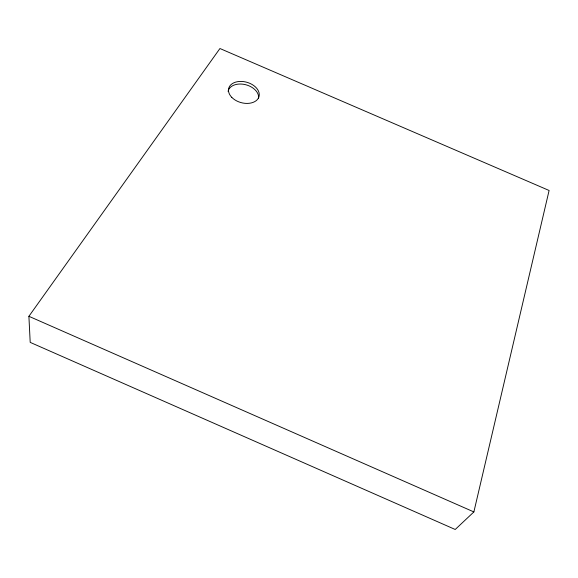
<?xml version="1.0" encoding="UTF-8"?>
<svg xmlns="http://www.w3.org/2000/svg" width="578" height="578" viewBox="0 0 578 578"><rect width="100%" height="100%" fill="white"/><g stroke="black" fill="none" stroke-linecap="round" stroke-linejoin="round"><path stroke-width="0.87" d="M473.873 511.927L549.1 190.48L219.936 48.516L28.9 316.296L30.2 342.371L455.218 529.484L473.873 511.927L28.9 316.296M228.064 91.338A15.657 10.57 15.2 0 1 245.267 84.619A15.657 10.57 15.2 0 1 258.532 98.47M231.771 97.35A15.707 10.577 15.2 0 0 258.185 98.47A15.707 10.577 15.2 0 0 241.669 81.433A15.707 10.577 15.2 0 0 231.771 97.35"/></g></svg>
